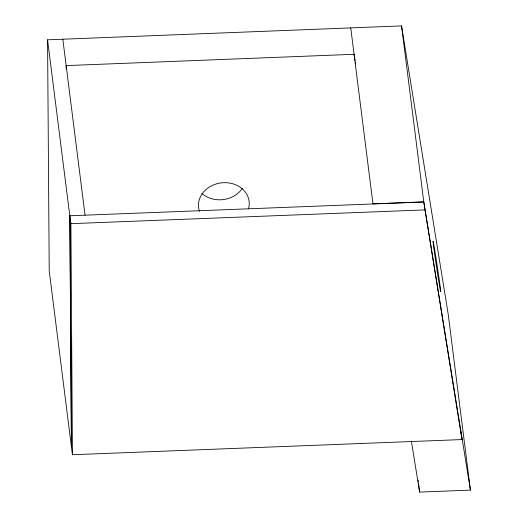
<?xml version="1.0" encoding="UTF-8"?>
<svg xmlns="http://www.w3.org/2000/svg" width="518" height="518" viewBox="0 0 518 518"><rect width="100%" height="100%" fill="white"/><g stroke="black" fill="none" stroke-linecap="round" stroke-linejoin="round"><path stroke-width="0.78" d="M72.429 454.733L70.901 223.666L69.917 215.753L71.445 446.82L69.807 215.779L408.624 202.564L423.776 201.988L461.965 439.568L72.429 454.733L49.21 270.849L47.572 39.808L401.547 25.9L448.193 314.135L470.428 490.106L419.619 492.1L411.344 440.999M470.428 490.106L423.776 201.871L372.966 203.865L350.738 27.894M70.901 223.666L424.773 209.907M355.102 60.677L354.072 54.293L66.155 65.605L66.174 68.836M355.361 62.277L355.62 63.876M460.962 431.649L461.965 439.568M401.547 25.9L423.776 201.871M418.104 480.102L418.304 481.701M418.505 483.3L419.619 492.1M62.82 39.206L85.049 215.177M47.572 39.808L69.807 215.779M199.449 211.357A25.46 21.711 -7.2 0 1 223.29 182.712A25.46 21.711 -7.2 0 1 248.517 208.773M242.372 188.384A25.46 21.711 -7.2 0 1 201.78 193.382M434.026 249.553A25.46 0.395 81.4 0 0 440.578 291.323A25.46 0.395 81.4 0 0 436.234 259.635A25.46 0.395 81.4 0 0 434.026 249.553"/></g></svg>
